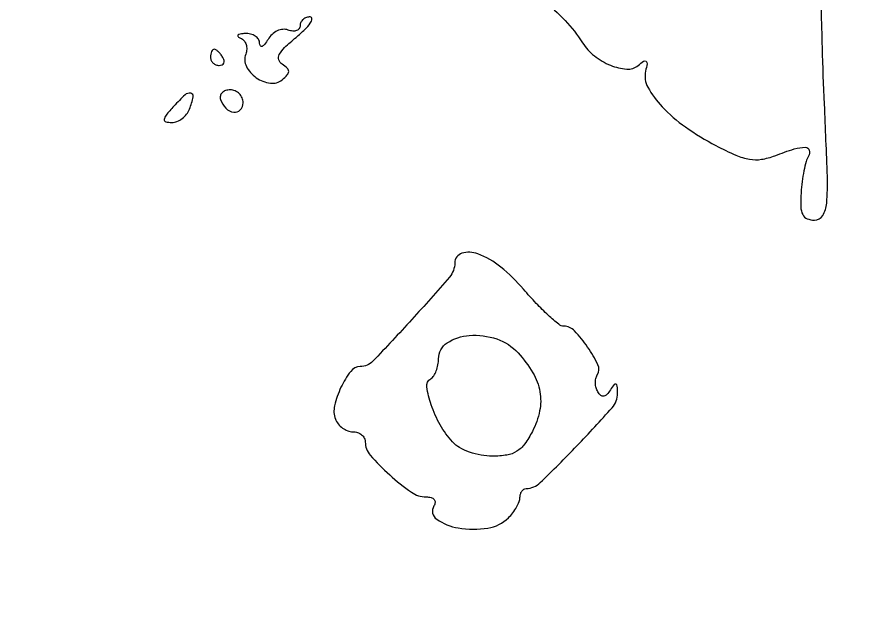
# Model space of a CAD drawing. Extents: x 0 to 4160, y 0 to 3120.
# Drawn here: x 3673.2 to 3776.3, y 922.8 to 996 of the extents above; entities that cross this region are included whole.
import ezdxf

# ---------------------------------------------------------------- set-up
doc = ezdxf.new("R2010")
doc.units = 0

msp = doc.modelspace()

# ---------------------------------------------------------------- linework, layer by layer
for points in [[(4159.499279, 606.274193, 0.000001), (4159.667734, 974.478125, 0.000057), (4159.806661, 1380.08378, 0.000034), (4159.883999, 1862.25)], [(757.647081, 3119.740147, 0.000002), (520.492565, 3119.487217, 0.4139)], [(1964.75, 0.149832, 0.000016), (2717.930904, 0.232101, 0.000028), (3351.473438, 0.357111)], [(3737.816157, 998.013413, -0.037959), (3740.558014, 995.512439, -0.047018), (3742.679524, 992.787143, 0.084363), (3744.131917, 991.183102, 0.069778), (3746.126691, 990.021513, 0.078415), (3748.10594, 989.555005, 0.194314), (3749.499686, 989.99974, -0.023018), (3750.186383, 990.518198, -0.321567), (3750.47912, 990.51188, -0.276551), (3750.598333, 990.219668, -0.019045), (3750.42251, 989.307151, 0.186139), (3750.70045, 987.329638, 0.062342), (3752.455111, 984.934282, 0.049934), (3755.324424, 982.446665, 0.032986), (3759.0512, 980.169278, 0.017048), (3761.520558, 978.981038, 0.061071), (3763.194146, 978.477231, 0.083102), (3764.65425, 978.470527, 0.051375), (3766.3151, 978.919278, -0.015375), (3768.685041, 979.746445, -0.079651), (3770.052983, 979.947724, -0.334207), (3770.520999, 979.58603, -0.208272), (3770.417465, 978.866456, 0.071325), (3770.133462, 978.215098, 0.017577), (3769.86265, 977.076994, 0.017634), (3769.642245, 975.738406, 0.016824), (3769.51251, 974.366456, 0.022431), (3769.485105, 972.630457, 0.107423), (3769.722067, 971.674956, 0.184634), (3770.258672, 971.176538, 0.096136), (3771.168355, 971, 0.263133), (3772.174228, 971.568736, 0.114476), (3772.664251, 973.079563, 0.030265), (3772.747239, 976.37654, 0.00232), (3772.392239, 985.25, -0.004097), (3772.138657, 992.207188, -0.001703), (3771.905234, 1001.605228, -0.001685)]]:
    msp.add_lwpolyline(points, format="xyb")
for points in [[(3708, 994.893011, -0.154794), (3707.881089, 994.518121, -0.152238), (3707.567144, 994.277303, -0.113878), (3707.090156, 994.217172, -0.066355), (3706.526447, 994.351478, 0.116063), (3705.887332, 994.438491, 0.084625), (3705.192883, 994.250308, 0.077815), (3704.548711, 993.820125, 0.074854), (3704.056856, 993.208467, -0.027565), (3703.659003, 992.605095, -0.128874), (3703.337201, 992.346775, -0.380995), (3703.126969, 992.413646, -0.128317), (3703.030409, 992.75, 0.139994), (3702.883582, 993.220475, 0.102434), (3702.49487, 993.609622, 0.087203), (3701.921119, 993.857515, 0.069851), (3701.25, 993.921053, 0.025619), (3700.639004, 993.862025, 0.16276), (3700.364748, 993.722633, 0.439962), (3700.373689, 993.54772, 0.076249), (3700.693823, 993.356445, -0.121663), (3701.10548, 993.057245, -0.09857), (3701.369744, 992.577688, -0.089437), (3701.445745, 991.99066, -0.079356), (3701.318398, 991.387348, 0.213706), (3701.400173, 989.893046, 0.121309), (3702.612938, 988.50242, 0.120312), (3704.340924, 987.826826, 0.209473), (3705.7945, 988.244413, 0.033838), (3706.426456, 988.845508, 0.187472), (3706.593851, 989.274379, 0.210967), (3706.418933, 989.672093, 0.043647), (3705.797334, 990.147953, -0.178503), (3705.387298, 990.685793, -0.195988), (3705.445319, 991.336142, -0.083454), (3706.09242, 992.200619, -0.017839), (3707.5, 993.450261, 0.019903), (3708.567118, 994.405549, 0.04821), (3709.251563, 995.210781, 0.120493), (3709.451293, 995.728313, 0.443733), (3709.25, 995.964037, 0.087749), (3708.772742, 995.893718, 0.097079), (3708.367188, 995.664258, 0.103303), (3708.096135, 995.312461, 0.11313)], [(3697, 991, 0.105053), (3697.081062, 990.618444, 0.099167), (3697.311086, 990.29375, 0.09642), (3697.654762, 990.076123, 0.093332), (3698.059017, 990, 0.108972), (3698.413961, 990.078288, 0.182303), (3698.6254, 990.29375, 0.161196), (3698.656512, 990.6179, 0.082592), (3698.5, 991, 0.029505), (3698.231006, 991.382774, 0.035638), (3697.933975, 991.70625, 0.038439), (3697.65171, 991.934461, 0.151918), (3697.440983, 992, 0.210953), (3697.272352, 991.92554, 0.081139), (3697.129539, 991.70625, 0.061769), (3697.032345, 991.382849, 0.042167)], [(3692.505548, 985.006131, 0.011094), (3691.528396, 983.877021, 0.14057), (3691.305668, 983.367193, 0.385209), (3691.498968, 983.086343, 0.058217), (3692.238024, 983, 0.095094), (3692.876927, 983.122621, 0.066842), (3693.516515, 983.482669, 0.064584), (3694.059805, 984.014986, 0.075192), (3694.41655, 984.643128, 0.034802), (3694.874965, 986.14186, 0.425842), (3694.58046, 986.593426, 0.239008), (3693.865275, 986.386612, 0.021133)], [(3698.229167, 985.8125, 0.113253), (3698.877068, 984.749304, 0.165501), (3699.846361, 984.257027, 0.244413), (3700.653027, 984.540134, 0.190724), (3701, 985.416667, 0.099038), (3700.879125, 986.020927, 0.097945), (3700.534896, 986.534896, 0.097945), (3700.020927, 986.879125, 0.099038), (3699.416667, 987, 0.077096), (3698.841384, 986.910766, 0.119977), (3698.414714, 986.651172, 0.144529), (3698.204183, 986.264262, 0.134046)], [(3726.991905, 965.75, -0.178031), (3726.339828, 964.011525, -0.006883), (3721.712418, 958.78824, -0.006339), (3716.918289, 953.656758, -0.204453), (3715.379297, 953, 0.234081), (3714.209478, 952.420588, 0.052322), (3713.017427, 950.460884, 0.05239), (3712.226059, 948.204026, 0.150874), (3712.335739, 946.567461, 0.077792), (3712.68016, 945.968254, 0.065111), (3713.210387, 945.460442, 0.066743), (3713.838232, 945.117055, 0.092057), (3714.468615, 945, -0.080397), (3715.053549, 944.905334, -0.091491), (3715.550156, 944.631859, -0.10074), (3715.882181, 944.224739, -0.121428), (3716, 943.746753, 0.181624), (3716.605411, 942.135074, 0.029386), (3718.995903, 939.706126, 0.030399), (3721.672749, 937.568592, 0.154477), (3723.469207, 937, -0.063571), (3724.076041, 936.922533, -0.152087), (3724.457484, 936.68561, -0.201605), (3724.574912, 936.325545, -0.118285), (3724.430902, 935.888197, 0.398217), (3724.769664, 934.253685, 0.113014), (3727.415845, 933.186247, 0.076651), (3731.065797, 933.166727, 0.160801), (3733.571429, 934.428571, 0.033666), (3734.118117, 935.054289, 0.032922), (3734.580357, 935.752232, 0.034745), (3734.901781, 936.418167, 0.095343), (3735, 936.928571, -0.068014), (3735.056166, 937.339563, -0.082844), (3735.220313, 937.691011, -0.0969), (3735.463921, 937.929768, -0.139923), (3735.75, 938.01955, 0.188127), (3737.488098, 938.750245, 0.009127), (3741.987486, 943.274268, 0.009178), (3746.31646, 947.957983, 0.186204), (3746.984687, 949.735917, 0.015444), (3746.949608, 950.622093, 0.272637), (3746.793297, 950.849211, 0.353401), (3746.558702, 950.790874, 0.020724), (3746.109687, 950.143237, -0.045108), (3745.678736, 949.582121, -0.167837), (3745.291912, 949.374236, -0.218762), (3744.9263, 949.475495, -0.079241), (3744.565983, 949.893237, -0.071914), (3744.349979, 950.390228, -0.058147), (3744.262812, 950.965999, -0.059626), (3744.31087, 951.529866, -0.087583), (3744.494446, 951.991014, 0.254046), (3744.56364, 953.22513, 0.040039), (3743.309275, 955.40785, 0.040887), (3741.694585, 957.39094, 0.196832), (3740.390662, 957.968575, -0.165256), (3739.768189, 958.199947, -0.014587), (3738.480424, 959.312644, -0.017845), (3736.995626, 960.774038, -0.012943), (3735.445518, 962.5, 0.045847), (3732.645246, 965.233213, 0.078818), (3729.829494, 966.861674, 0.166972), (3727.87454, 966.932356, 0.328498)], [(3734.776485, 954.68003, -0.051394), (3736.570251, 952.2611, -0.089155), (3737.443011, 949.924974, -0.096187), (3737.414391, 947.557387, -0.068451), (3736.525845, 945.049979, -0.037486), (3735.567009, 943.493723, -0.096951), (3734.606779, 942.598503, -0.099194), (3733.393877, 942.142883, -0.04042), (3731.629307, 942, -0.044493), (3730.213835, 942.126206, -0.041323), (3728.806204, 942.501347, -0.043746), (3727.581432, 943.063773, -0.079495), (3726.724591, 943.75183, -0.054064), (3725.20673, 945.844402, -0.046713), (3724.084257, 948.316906, -0.049397), (3723.560818, 950.511997, -0.296398), (3724.038211, 951.523615, 0.111009), (3724.407095, 951.88468, 0.050343), (3724.717474, 952.489108, 0.046416), (3724.928749, 953.221, 0.047101), (3725, 953.975684, -0.253575), (3726.052775, 955.918069, -0.127056), (3728.77822, 956.835423, -0.100539), (3732.148067, 956.400051, -0.125943)]]:
    msp.add_lwpolyline(points, format="xyb", close=True)

doc.saveas('drawing.dxf')
